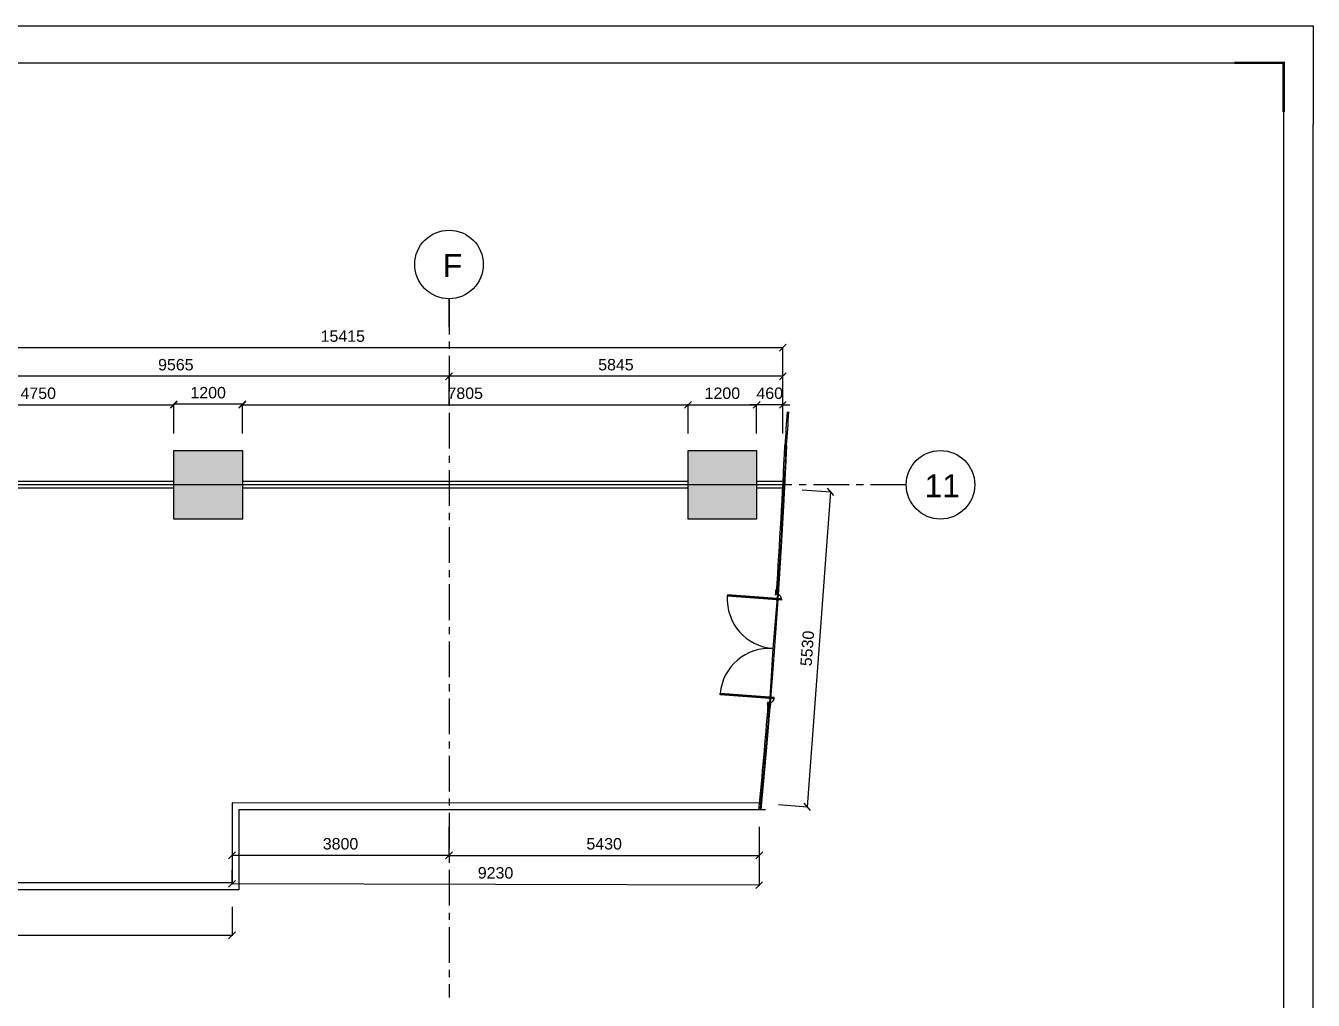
# Model space of a CAD drawing. Header units: inches. Extents: x -17552 to 18736, y -11730 to 13931.
# Drawn here: x -3808 to 18736, y -3130 to 13931 of the extents above; entities that cross this region are included whole.
import ezdxf

# ---------------------------------------------------------------- set-up
doc = ezdxf.new("R2010")
doc.units = ezdxf.units.IN
doc.header["$MEASUREMENT"] = 0
doc.linetypes.add('CENTER', pattern=[2, 1.25, -0.25, 0.25, -0.25])
doc.linetypes.add('LEASE4', pattern=[1.08, 0.45, -0.09, 0.09, -0.09, 0.09, -0.09, 0.09, -0.09])
for name, color, linetype in [('4F15-16-06.16.2006', 3, 'Continuous'), ('DIM', 3, 'Continuous'), ('DIM TEXT', 7, 'Continuous'), ('GLASS', 94, 'Continuous'), ('L03-LEASE', 2, 'LEASE4'), ('L04-COL', 5, 'Continuous'), ('SK053$0$L01-WIN', 7, 'Continuous'), ('WALL', 255, 'Continuous'), ('轴线', 10, 'CENTER')]:
    doc.layers.add(name, color=color, linetype=linetype)
doc.styles.get("Standard").update_dxf_attribs({"font": 'arial.ttf'})
doc.dimstyles.new('DIM-200MM', dxfattribs={"dimtxt": 200, "dimasz": 120, "dimexe": 10, "dimexo": 10, "dimgap": 100, "dimtad": 1, "dimdec": 0, "dimrnd": 5, "dimzin": 1, "dimdsep": 46, "dimtxsty": 'Standard', "dimblk": 'OBLIQUE', "dimcen": 0.5, "dimdle": 1, "dimclrd": 256, "dimclre": 256, "dimclrt": 7, "dimaunit": 1, "dimadec": 0, "dimazin": 0, "dimtfac": 1, "dimtdec": 0, "dimtix": 1, "dimtmove": 2, "dimatfit": 3, "dimfxl": 500, "dimfxlon": 1, "dimtolj": 1, "dimtzin": 1, "dimarcsym": 0})

# ---------------------------------------------------------------- blocks, each defined once
blk = doc.blocks.new('_Oblique')
at = {"color": 0, "linetype": 'ByBlock', "lineweight": -2}
blk.add_line((-0.5, -0.5), (0.5, 0.5), dxfattribs=at)
blk = doc.blocks.new('*D16')
at = {"layer": 'DEFPOINTS', "color": 0, "transparency": 16777216}
for p in [(-195, 26), (9036, 3), (-197, -1092)]:
    blk.add_point(p, dxfattribs=at)
at = {"layer": 'DIM', "lineweight": -2, "transparency": 16777216}
for p, q in [((-196, -592), (-197, -1102)), ((9034, -615), (9033, -1125)), ((9034, -1115), (-198, -1092))]:
    blk.add_line(p, q, dxfattribs=at)
at = {"layer": 'DIM', "lineweight": -2, "transparency": 16777216, "xscale": 120, "yscale": 120, "zscale": 120}
for p, rotation in [((-197, -1092), 179.8611763619123), ((9033, -1115), 359.8611763619123)]:
    blk.add_blockref('_Oblique', p, dxfattribs=dict(at, rotation=rotation))
at = {"layer": 'DIM', "color": 7, "transparency": 16777216, "insert": (4418, -901), "char_height": 200, "attachment_point": 5, "rotation": 359.8612}
blk.add_mtext('\\A1;9230', dxfattribs=at)
blk = doc.blocks.new('*D18')
at = {"layer": 'DEFPOINTS', "color": 0, "transparency": 16777216}
for p in [(-9171, -1173), (-195, -1173), (-9171, -1994)]:
    blk.add_point(p, dxfattribs=at)
at = {"layer": 'DIM', "lineweight": -2, "transparency": 16777216}
for p, q in [((-9171, -1494), (-9171, -2004)), ((-195, -1494), (-195, -2004)), ((-194, -1994), (-9172, -1994))]:
    blk.add_line(p, q, dxfattribs=at)
at = {"layer": 'DIM', "lineweight": -2, "transparency": 16777216, "xscale": 120, "yscale": 120, "zscale": 120}
for p, rotation in [((-9171, -1994), 180.0001808049162), ((-195, -1994), 0.0001808049162388414)]:
    blk.add_blockref('_Oblique', p, dxfattribs=dict(at, rotation=rotation))
at = {"layer": 'DIM', "color": 7, "transparency": 16777216, "insert": (-4683, -1792), "char_height": 200, "attachment_point": 5, "rotation": 0.0002}
blk.add_mtext('\\A1;8975', dxfattribs=at)
blk = doc.blocks.new('*D19')
at = {"layer": 'DEFPOINTS', "color": 0, "transparency": 16777216}
for p in [(-5963, 8294), (-5963, 7134), (9449, 7194)]:
    blk.add_point(p, dxfattribs=at)
at = {"layer": 'DIM', "lineweight": -2, "transparency": 16777216}
for p, q in [((9450, 8294), (-5964, 8294)), ((-5963, 7794), (-5963, 8304)), ((9449, 7794), (9449, 8304))]:
    blk.add_line(p, q, dxfattribs=at)
at = {"layer": 'DIM', "lineweight": -2, "transparency": 16777216, "xscale": 120, "yscale": 120, "zscale": 120, "rotation": 180}
blk.add_blockref('_Oblique', (-5963, 8294), dxfattribs=at)
at = {"layer": 'DIM', "lineweight": -2, "transparency": 16777216, "xscale": 120, "yscale": 120, "zscale": 120}
blk.add_blockref('_Oblique', (9449, 8294), dxfattribs=at)
at = {"layer": 'DIM', "color": 7, "transparency": 16777216, "insert": (1743, 8496), "char_height": 200, "attachment_point": 5}
blk.add_mtext('\\A1;15415', dxfattribs=at)
blk = doc.blocks.new('*D22')
at = {"layer": 'DEFPOINTS', "color": 0, "transparency": 16777216}
for p in [(9446, 5834), (9036, 321), (9873, 259)]:
    blk.add_point(p, dxfattribs=at)
at = {"layer": 'DIM', "lineweight": -2, "transparency": 16777216}
for p, q in [((9785, 5809), (10293, 5771)), ((10284, 5773), (9873, 258)), ((9374, 296), (9883, 258))]:
    blk.add_line(p, q, dxfattribs=at)
at = {"layer": 'DIM', "lineweight": -2, "transparency": 16777216, "xscale": 120, "yscale": 120, "zscale": 120}
for p, rotation in [((10284, 5772), 85.74178402608709), ((9873, 259), 265.7417840260871)]:
    blk.add_blockref('_Oblique', p, dxfattribs=dict(at, rotation=rotation))
at = {"layer": 'DIM', "color": 7, "transparency": 16777216, "insert": (9877, 3030), "char_height": 200, "attachment_point": 5, "rotation": 85.7418}
blk.add_mtext('\\A1;5530', dxfattribs=at)
blk = doc.blocks.new('*D27')
at = {"layer": 'DEFPOINTS', "color": 0, "transparency": 16777216}
for p in [(-1215, 7294), (-5963, 6494), (-1215, 6494)]:
    blk.add_point(p, dxfattribs=at)
at = {"layer": 'DIM', "lineweight": -2, "transparency": 16777216}
for p, q in [((-5964, 7294), (-1214, 7294)), ((-5963, 6794), (-5963, 7304)), ((-1215, 6794), (-1215, 7304))]:
    blk.add_line(p, q, dxfattribs=at)
at = {"layer": 'DIM', "lineweight": -2, "transparency": 16777216, "xscale": 120, "yscale": 120, "zscale": 120, "rotation": 180}
blk.add_blockref('_Oblique', (-5963, 7294), dxfattribs=at)
at = {"layer": 'DIM', "lineweight": -2, "transparency": 16777216, "xscale": 120, "yscale": 120, "zscale": 120}
blk.add_blockref('_Oblique', (-1215, 7294), dxfattribs=at)
at = {"layer": 'DIM', "color": 7, "transparency": 16777216, "insert": (-3589, 7496), "char_height": 200, "attachment_point": 5}
blk.add_mtext('\\A1;4750', dxfattribs=at)
blk = doc.blocks.new('*D28')
at = {"layer": 'DEFPOINTS', "color": 0, "transparency": 16777216}
for p in [(-1214, 7304), (-1214, 7294), (-15, 7294)]:
    blk.add_point(p, dxfattribs=at)
at = {"layer": 'DIM', "lineweight": -2, "transparency": 16777216}
for p, q in [((-14, 7304), (-1215, 7304)), ((-1214, 7304), (-1214, 7314)), ((-15, 7304), (-15, 7314))]:
    blk.add_line(p, q, dxfattribs=at)
at = {"layer": 'DIM', "lineweight": -2, "transparency": 16777216, "xscale": 120, "yscale": 120, "zscale": 120, "rotation": 180}
blk.add_blockref('_Oblique', (-1214, 7304), dxfattribs=at)
at = {"layer": 'DIM', "lineweight": -2, "transparency": 16777216, "xscale": 120, "yscale": 120, "zscale": 120}
blk.add_blockref('_Oblique', (-15, 7304), dxfattribs=at)
at = {"layer": 'DIM', "color": 7, "transparency": 16777216, "insert": (-614, 7506), "char_height": 200, "attachment_point": 5}
blk.add_mtext('\\A1;1200', dxfattribs=at)
blk = doc.blocks.new('*D29')
at = {"layer": 'DEFPOINTS', "color": 0, "transparency": 16777216}
for p in [(7789, 7294), (-15, 6494), (7789, 6494)]:
    blk.add_point(p, dxfattribs=at)
at = {"layer": 'DIM', "lineweight": -2, "transparency": 16777216}
for p, q in [((-16, 7294), (7790, 7294)), ((-15, 6794), (-15, 7304)), ((7789, 6794), (7789, 7304))]:
    blk.add_line(p, q, dxfattribs=at)
at = {"layer": 'DIM', "lineweight": -2, "transparency": 16777216, "xscale": 120, "yscale": 120, "zscale": 120, "rotation": 180}
blk.add_blockref('_Oblique', (-15, 7294), dxfattribs=at)
at = {"layer": 'DIM', "lineweight": -2, "transparency": 16777216, "xscale": 120, "yscale": 120, "zscale": 120}
blk.add_blockref('_Oblique', (7789, 7294), dxfattribs=at)
at = {"layer": 'DIM', "color": 7, "transparency": 16777216, "insert": (3887, 7496), "char_height": 200, "attachment_point": 5}
blk.add_mtext('\\A1;7805', dxfattribs=at)
blk = doc.blocks.new('*D30')
at = {"layer": 'DEFPOINTS', "color": 0, "transparency": 16777216}
for p in [(8989, 7294), (7789, 6494), (8989, 6494)]:
    blk.add_point(p, dxfattribs=at)
at = {"layer": 'DIM', "lineweight": -2, "transparency": 16777216}
for p, q in [((7788, 7294), (8990, 7294)), ((7789, 6794), (7789, 7304)), ((8989, 6794), (8989, 7304))]:
    blk.add_line(p, q, dxfattribs=at)
at = {"layer": 'DIM', "lineweight": -2, "transparency": 16777216, "xscale": 120, "yscale": 120, "zscale": 120, "rotation": 180}
blk.add_blockref('_Oblique', (7789, 7294), dxfattribs=at)
at = {"layer": 'DIM', "lineweight": -2, "transparency": 16777216, "xscale": 120, "yscale": 120, "zscale": 120}
blk.add_blockref('_Oblique', (8989, 7294), dxfattribs=at)
at = {"layer": 'DIM', "color": 7, "transparency": 16777216, "insert": (8389, 7496), "char_height": 200, "attachment_point": 5}
blk.add_mtext('\\A1;1200', dxfattribs=at)
blk = doc.blocks.new('*D31')
at = {"layer": 'DEFPOINTS', "color": 0, "transparency": 16777216}
for p in [(8989, 7294), (8989, 6434), (9449, 6434)]:
    blk.add_point(p, dxfattribs=at)
at = {"layer": 'DIM', "lineweight": -2, "transparency": 16777216}
for p, q in [((8989, 7294), (8869, 7294)), ((8989, 6794), (8989, 7304)), ((9449, 7294), (8989, 7294)), ((9449, 6794), (9449, 7304)), ((9449, 7294), (9569, 7294))]:
    blk.add_line(p, q, dxfattribs=at)
at = {"layer": 'DIM', "lineweight": -2, "transparency": 16777216, "xscale": 120, "yscale": 120, "zscale": 120}
blk.add_blockref('_Oblique', (8989, 7294), dxfattribs=at)
at = {"layer": 'DIM', "lineweight": -2, "transparency": 16777216, "xscale": 120, "yscale": 120, "zscale": 120, "rotation": 180}
blk.add_blockref('_Oblique', (9449, 7294), dxfattribs=at)
at = {"layer": 'DIM', "color": 7, "transparency": 16777216, "insert": (9219, 7496), "char_height": 200, "attachment_point": 5}
blk.add_mtext('\\A1;460', dxfattribs=at)
blk = doc.blocks.new('*D32')
at = {"layer": 'DEFPOINTS', "color": 0, "transparency": 16777216}
for p in [(3604, 7794), (3604, 6994), (9449, 6994)]:
    blk.add_point(p, dxfattribs=at)
at = {"layer": 'DIM', "lineweight": -2, "transparency": 16777216}
for p, q in [((9450, 7794), (3603, 7794)), ((3604, 7294), (3604, 7804)), ((9449, 7294), (9449, 7804))]:
    blk.add_line(p, q, dxfattribs=at)
at = {"layer": 'DIM', "lineweight": -2, "transparency": 16777216, "xscale": 120, "yscale": 120, "zscale": 120, "rotation": 180}
blk.add_blockref('_Oblique', (3604, 7794), dxfattribs=at)
at = {"layer": 'DIM', "lineweight": -2, "transparency": 16777216, "xscale": 120, "yscale": 120, "zscale": 120}
blk.add_blockref('_Oblique', (9449, 7794), dxfattribs=at)
at = {"layer": 'DIM', "color": 7, "transparency": 16777216, "insert": (6526, 7996), "char_height": 200, "attachment_point": 5}
blk.add_mtext('\\A1;5845', dxfattribs=at)
blk = doc.blocks.new('*D33')
at = {"layer": 'DEFPOINTS', "color": 0, "transparency": 16777216}
for p in [(-5963, 7794), (-5963, 6994), (3604, 6994)]:
    blk.add_point(p, dxfattribs=at)
at = {"layer": 'DIM', "lineweight": -2, "transparency": 16777216}
for p, q in [((3605, 7794), (-5964, 7794)), ((-5963, 7294), (-5963, 7804)), ((3604, 7294), (3604, 7804))]:
    blk.add_line(p, q, dxfattribs=at)
at = {"layer": 'DIM', "lineweight": -2, "transparency": 16777216, "xscale": 120, "yscale": 120, "zscale": 120, "rotation": 180}
blk.add_blockref('_Oblique', (-5963, 7794), dxfattribs=at)
at = {"layer": 'DIM', "lineweight": -2, "transparency": 16777216, "xscale": 120, "yscale": 120, "zscale": 120}
blk.add_blockref('_Oblique', (3604, 7794), dxfattribs=at)
at = {"layer": 'DIM', "color": 7, "transparency": 16777216, "insert": (-1180, 7996), "char_height": 200, "attachment_point": 5}
blk.add_mtext('\\A1;9565', dxfattribs=at)
blk = doc.blocks.new('*D34')
at = {"layer": 'DEFPOINTS', "color": 0, "transparency": 16777216}
for p in [(3603, 24), (9036, 11), (9036, -594)]:
    blk.add_point(p, dxfattribs=at)
at = {"layer": 'DIM', "lineweight": -2, "transparency": 16777216}
for p, q in [((3603, -94), (3603, -604)), ((9036, -94), (9036, -604)), ((3602, -594), (9037, -594))]:
    blk.add_line(p, q, dxfattribs=at)
at = {"layer": 'DIM', "lineweight": -2, "transparency": 16777216, "xscale": 120, "yscale": 120, "zscale": 120, "rotation": 180}
blk.add_blockref('_Oblique', (3603, -594), dxfattribs=at)
at = {"layer": 'DIM', "lineweight": -2, "transparency": 16777216, "xscale": 120, "yscale": 120, "zscale": 120}
blk.add_blockref('_Oblique', (9036, -594), dxfattribs=at)
at = {"layer": 'DIM', "color": 7, "transparency": 16777216, "insert": (6320, -392), "char_height": 200, "attachment_point": 5}
blk.add_mtext('\\A1;5430', dxfattribs=at)
blk = doc.blocks.new('*D35')
at = {"layer": 'DEFPOINTS', "color": 0, "transparency": 16777216}
for p in [(-195, 26), (3603, 24), (-195, -594)]:
    blk.add_point(p, dxfattribs=at)
at = {"layer": 'DIM', "lineweight": -2, "transparency": 16777216}
for p, q in [((-195, -94), (-195, -604)), ((3603, -94), (3603, -604)), ((3604, -594), (-196, -594))]:
    blk.add_line(p, q, dxfattribs=at)
at = {"layer": 'DIM', "lineweight": -2, "transparency": 16777216, "xscale": 120, "yscale": 120, "zscale": 120, "rotation": 180}
blk.add_blockref('_Oblique', (-195, -594), dxfattribs=at)
at = {"layer": 'DIM', "lineweight": -2, "transparency": 16777216, "xscale": 120, "yscale": 120, "zscale": 120}
blk.add_blockref('_Oblique', (3603, -594), dxfattribs=at)
at = {"layer": 'DIM', "color": 7, "transparency": 16777216, "insert": (1704, -392), "char_height": 200, "attachment_point": 5}
blk.add_mtext('\\A1;3800', dxfattribs=at)

msp = doc.modelspace()

# ---------------------------------------------------------------- hatches: boundary and pattern name
at = {"layer": 'WALL'}
h = msp.add_hatch(color=256, dxfattribs=at)
h.dxf.hatch_style = 1
h.paths.add_polyline_path([(-1214.7, 6494), (-14.7, 6494), (-14.7, 5294), (-1214.7, 5294)])
h = msp.add_hatch(color=256, dxfattribs=at)
h.dxf.hatch_style = 1
h.paths.add_polyline_path([(7788.6, 6494), (8988.6, 6494), (8988.6, 5294), (7788.6, 5294)])

# ---------------------------------------------------------------- linework, layer by layer
for points in [[(-17552.2, -10001.8), (-17552.2, 13931), (17007.8, 13931)], [(17007.8, 13931), (18735.8, 13931), (18735.8, 12203)], [(17007.8, -11729.8), (18735.8, -11729.8), (18735.8, 12203)]]:
    msp.add_lwpolyline(points)
at = {"const_width": 43.2}
msp.add_lwpolyline([(18217.4, 12419), (18217.4, 13283), (17353.4, 13283)], dxfattribs=at)
msp.add_lwpolyline([(-17033.8, 13283), (18217.4, 13283), (18217.4, -11081.8), (-17033.8, -11081.8)], close=True)
at = {"layer": '4F15-16-06.16.2006'}
for p, q in [((9466.8, 5751), (9474.4, 5894)), ((9391.7, 4467.6), (9411.9, 4792.4)), ((9134.4, 1064.5), (9184.6, 1645.4)), ((9054.9, 201.5), (9134.4, 1064.5))]:
    msp.add_line(p, q, dxfattribs=at)
at = {"layer": '4F15-16-06.16.2006', "color": 4}
for p, q in [((9443.7, 5331.8), (9466.8, 5751)), ((9411.9, 4792.4), (9443.7, 5331.8)), ((9368.8, 4113.5), (9391.7, 4467.6)), ((9360.2, 3986.6), (9368.8, 4113.5)), ((9277.5, 3028.1), (9360.2, 3986.6)), ((9219.3, 2067.8), (9277.5, 3028.1)), ((9208.9, 1938.1), (9217.6, 2045.9)), ((9217.6, 2045.9), (9219.3, 2067.8)), ((9184.6, 1645.4), (9208.9, 1938.1))]:
    msp.add_line(p, q, dxfattribs=at)
at = {"layer": 'DIM'}
msp.add_line((3603.6, 8651.6), (3603.6, 9151.6), dxfattribs=at)
for centre in [(3603.6, 9752), (12208.6, 5895)]:
    msp.add_circle(centre, 600, dxfattribs=at)
at = {"layer": 'GLASS', "color": 4, "linetype": 'Continuous'}
for p, q in [((8478.3, 3967.5), (8476.5, 3942.5)), ((9423.9, 3872.9), (8476.5, 3942.5)), ((9424.7, 3882.9), (8477.2, 3952.5)), ((8477.6, 3957.4), (9425, 3887.8)), ((9425.8, 3897.9), (8478.3, 3967.5)), ((9311.7, 4000.2), (9367.9, 3996.1)), ((9316.7, 3893.3), (9365.1, 3889.8)), ((9322.1, 3967.4), (9323.6, 3987.3)), ((9322.1, 3967.4), (9327.1, 3967)), ((9323.6, 3987.3), (9362, 3984.5)), ((9323.7, 3989.3), (9328.7, 4057.1)), ((9323.7, 3989.3), (9360.2, 3986.6)), ((9327.1, 3967), (9327.8, 3977)), ((9327.8, 3977), (9371.3, 3973.8)), ((9328.7, 4057.1), (9338.3, 4056.4)), ((9338.3, 4056.4), (9334.7, 4008.6)), ((9334.7, 4008.6), (9361.7, 4006.6)), ((9361.8, 4008.6), (9336.9, 4010.4)), ((9342.7, 3915.8), (9339.1, 3867.3)), ((9361.7, 4006.6), (9360.2, 3986.6)), ((9362, 3984.5), (9367.2, 4054.3)), ((9367.2, 4054.3), (9377.2, 4053.6)), ((9371.3, 3973.8), (9377.2, 4053.6)), ((9425.6, 3897.9), (9423.8, 3872.9)), ((8349.6, 2215.7), (8351.5, 2240.6)), ((9296.9, 2146.1), (8349.6, 2215.7)), ((8350.4, 2225.7), (9297.7, 2156.1)), ((9298, 2161), (8350.7, 2230.6)), ((9298.8, 2171), (8351.5, 2240.6)), ((9169.3, 2061.5), (9225.5, 2057.3)), ((9182.8, 2070.5), (9177.8, 2002.7)), ((9182.8, 2070.5), (9219.3, 2067.8)), ((9184.4, 2092.4), (9182.9, 2072.5)), ((9182.9, 2072.5), (9221.4, 2069.7)), ((9184.4, 2092.4), (9189.4, 2092.1)), ((9187.3, 2002), (9190.9, 2049.8)), ((9188.6, 2082.1), (9189.4, 2092.1)), ((9188.6, 2082.1), (9232.1, 2078.9)), ((9189.8, 2166.5), (9238.3, 2162.9)), ((9190.9, 2049.8), (9217.8, 2047.9)), ((9217.6, 2045.9), (9192.7, 2047.7)), ((9212.3, 2140.5), (9215.8, 2188.9)), ((9221.4, 2069.7), (9216.3, 1999.9)), ((9217.8, 2047.9), (9219.3, 2067.8)), ((9232.1, 2078.9), (9226.2, 1999.1)), ((9296.9, 2146.1), (9298.8, 2171)), ((9177.8, 2002.7), (9187.3, 2002)), ((9216.3, 1999.9), (9226.2, 1999.1))]:
    msp.add_line(p, q, dxfattribs=at)
for centre in [(9340.9, 3891.6), (9214, 2164.7)]:
    msp.add_circle(centre, 10, dxfattribs=at)
at = {"layer": 'GLASS', "color": 4}
for centre, radius, start, end in [((54723.4, 3742.4), 45328.7, 175.66134, 176.40888), ((54720.2, 3743.1), 45300.5, 175.66267, 176.40961), ((-122491.2, 12829.1), 132122.8, 356.17287, 357.289428), ((-122490.8, 12829.1), 132147.3, 356.172786, 357.289428), ((-122420.2, 12713.8), 132044.4, 354.562573, 355.366788), ((-122498.8, 12721), 132148.3, 354.563732, 355.366521)]:
    msp.add_arc(centre, radius, start, end, dxfattribs=at)
at = {"layer": 'GLASS', "color": 4, "linetype": 'Continuous'}
for centre, radius, start, end in [((9340.9, 3891.6), 865.8, 176.62609, 265.79881), ((9340.9, 3891.6), 84, 354.09373, 85.79881), ((9214, 2164.7), 865.8, 85.79881, 174.97152), ((9214, 2164.7), 84, 265.79881, 357.50389)]:
    msp.add_arc(centre, radius, start, end, dxfattribs=at)
at = {"layer": 'L03-LEASE', "color": 4, "linetype": 'Continuous'}
msp.add_line((9485.1, 5894), (-5963.4, 5894), dxfattribs=at)
at = {"layer": 'L03-LEASE', "color": 4}
msp.add_arc((-122500.9, 12708.6), 132161.8, 354.569701, 357.341854, dxfattribs=at)
at = {"layer": 'L04-COL', "color": 0}
for points in [[(-1214.7, 6494), (-14.7, 6494), (-14.7, 5294), (-1214.7, 5294)], [(7788.6, 6494), (8988.6, 6494), (8988.6, 5294), (7788.6, 5294)]]:
    msp.add_lwpolyline(points, close=True, dxfattribs=at)
at = {"layer": 'SK053$0$L01-WIN', "color": 4}
for p, q in [((-1214.7, 5954), (-5963.4, 5954)), ((7788.6, 5954), (-14.7, 5954)), ((9455.6, 5954), (8988.6, 5954)), ((-1214.7, 5834), (-5963.4, 5834)), ((7788.6, 5834), (-14.7, 5834)), ((9449.4, 5834), (8988.6, 5834))]:
    msp.add_line(p, q, dxfattribs=at)
at = {"layer": 'WALL'}
for points in [[(9041.4, 321.4), (-194.5, 325.8), (-195.2, -1074.2), (-9171.7, -1073.8)], [(9145.2, 201.4), (-74.6, 205.7), (-75.3, -1194.2), (-9170.8, -1194.2)]]:
    msp.add_lwpolyline(points, dxfattribs=at)
at = {"layer": '轴线', "ltscale": 500}
for p, q in [((3603.6, 9152), (3603.6, -3083.3)), ((11608.6, 5894), (-9879, 5894))]:
    msp.add_line(p, q, dxfattribs=at)

# ---------------------------------------------------------------- texts
at = {"layer": 'DIM TEXT', "char_height": 400, "attachment_point": 1}
for s, insert in [('F', (3492.2, 9933.9)), ('11', (11927.9, 6076.9))]:
    msp.add_mtext_dynamic_manual_height_columns(s, width=10456.675, gutter_width=2, heights=[0], dxfattribs=dict(at, insert=insert))

# ---------------------------------------------------------------- dimensions: what is measured, and where the dimension line sits
at = {"layer": 'DIM'}
for base, p1, p2, picture, middle in [((-5963.4, 8294), (9449.4, 7194), (-5963.4, 7134), '*D19', (1743, 8496.1)), ((-5963.4, 7794), (3603.6, 6994), (-5963.4, 6994), '*D33', (-1179.9, 7996.1)), ((3603.6, 7794), (9449.4, 6994), (3603.6, 6994), '*D32', (6526.5, 7996.1)), ((-1214.7, 7294), (-5963.4, 6494), (-1214.7, 6494), '*D27', (-3589, 7496.1)), ((-1213.7, 7304), (-14.7, 7294), (-1213.7, 7294), '*D28', (-614.2, 7506.1)), ((7788.6, 7294), (-14.7, 6494), (7788.6, 6494), '*D29', (3886.9, 7496.1)), ((8988.6, 7294), (7788.6, 6494), (8988.6, 6494), '*D30', (8388.6, 7496.1)), ((8988.6, 7294), (9449.4, 6434), (8988.6, 6434), '*D31', (9219, 7496.1)), ((-194.7, -594.3), (3603.5, 24), (-194.7, 25.8), '*D35', (1704.4, -392.1)), ((9035.6, -594.3), (3603.5, 24), (9035.6, 11.5), '*D34', (6319.6, -392.1))]:
    dim = msp.add_linear_dim(base=base, p1=p1, p2=p2, dimstyle='DIM-200MM', dxfattribs=at)
    dim.commit()
    dim.dimension.update_dxf_attribs({"geometry": picture, "text_midpoint": middle})
for p1, p2, distance, picture, middle in [((9446.2, 5834), (9035.8, 321.4), 839.6, '*D22', (9876.7, 3030.4)), ((9035.7, 3.4), (-194.7, 25.8), 1117.9, '*D16', (4418.3, -901.2)), ((-195.1, -1173.4), (-9171.2, -1173.5), 820.8, '*D18', (-4683.2, -1792.1))]:
    dim = msp.add_aligned_dim(p1=p1, p2=p2, distance=distance, dimstyle='DIM-200MM', dxfattribs=at)
    dim.commit()
    dim.dimension.update_dxf_attribs({"geometry": picture, "text_midpoint": middle})

doc.saveas('drawing.dxf')
